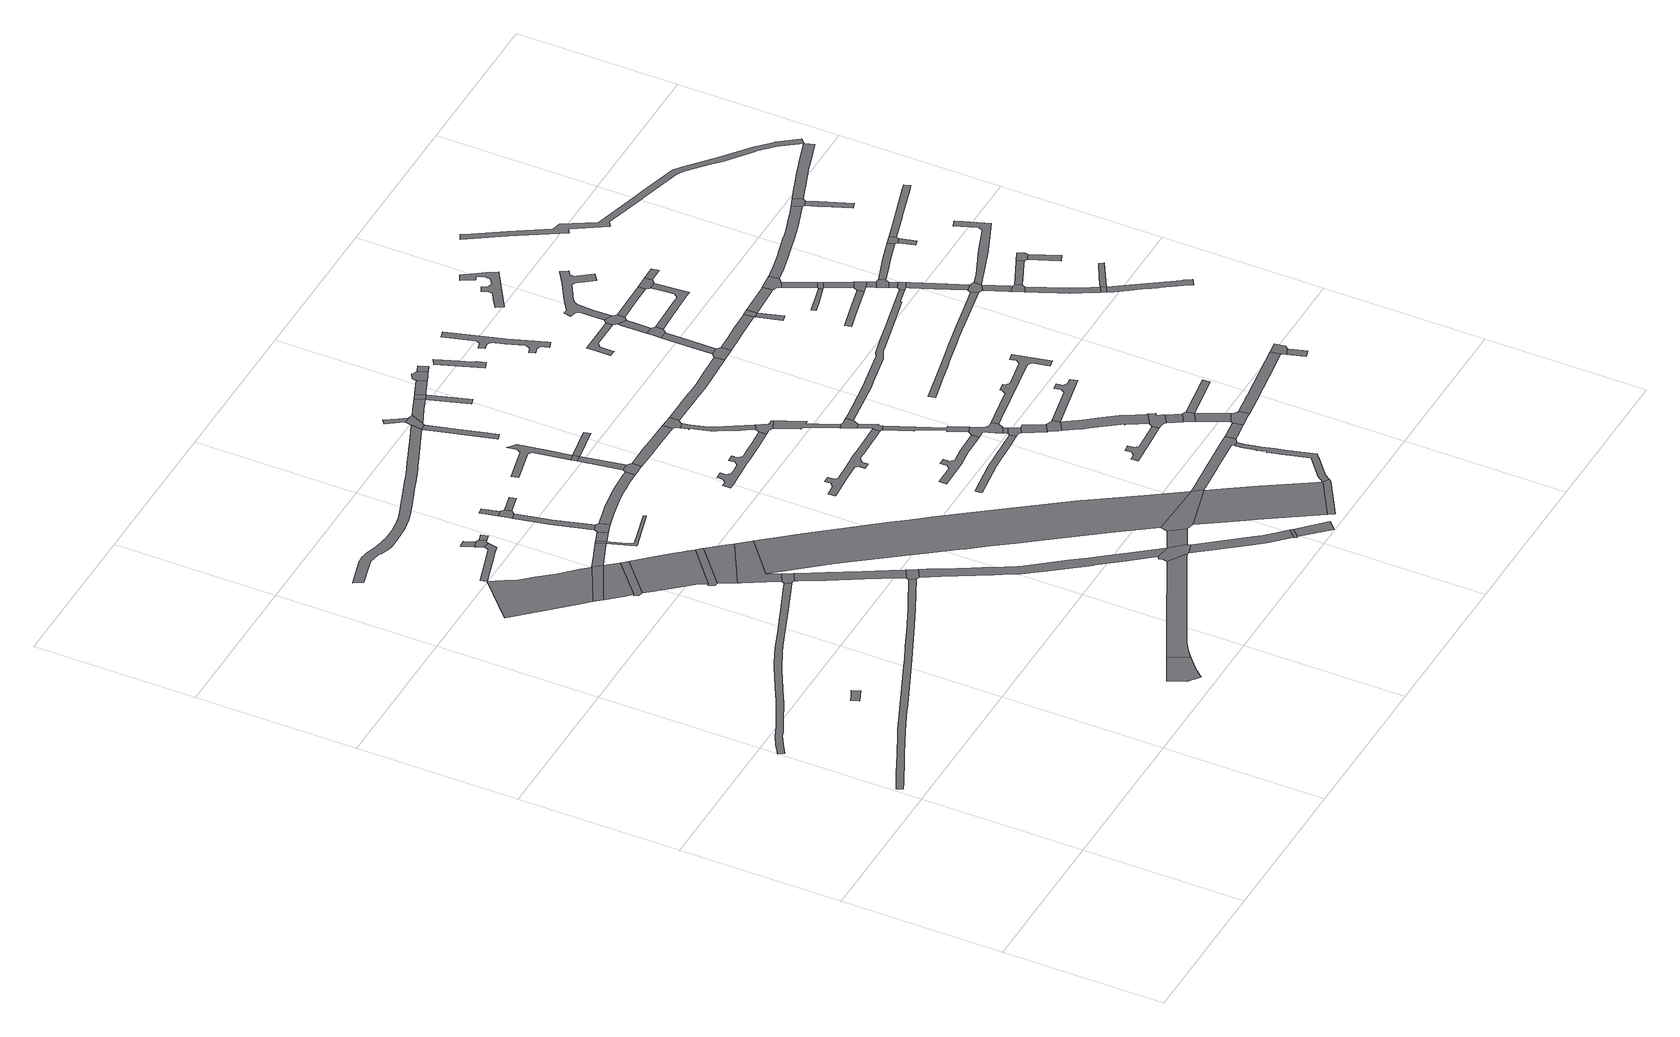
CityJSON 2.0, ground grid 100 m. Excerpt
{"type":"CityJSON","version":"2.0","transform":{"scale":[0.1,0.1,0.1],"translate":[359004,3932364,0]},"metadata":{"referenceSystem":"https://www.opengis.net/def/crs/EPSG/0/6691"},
"CityObjects":{
"road1":{"type":"Road","attributes":{"RoadStructureAttribute.sectionType":"1"},"geometry":[{"type":"MultiSurface","lod":"1","boundaries":[[[0,1,2,3,4,5]]]}]},
"road2":{"type":"Road","attributes":{"RoadStructureAttribute.sectionType":"1"},"geometry":[{"type":"MultiSurface","lod":"1","boundaries":[[[6,7,8,9,10,11,12,13,14,15,16,17,18,19,20,21,22,23,24,25,26,27,28,29,30,31,32,33,34,35,36,37,38,39,40,41]]]}]},
"road3":{"type":"Road","attributes":{"RoadStructureAttribute.sectionType":"1"},"geometry":[{"type":"MultiSurface","lod":"1","boundaries":[[[42,43,44,45,46,47,48,49,50,51,52,53,54,55,56,57,58,59,60,61,62,63,64,65,66,67,68,69,70,71,72,73,74,75,76,77,78,79,80,81,82]]]}]},
"road4":{"type":"Road","geometry":[{"type":"MultiSurface","lod":"1","boundaries":[[[83,84,85,86,87,88,89,90,91,92]]]}]},
"road5":{"type":"Road","attributes":{"function":"2","RoadStructureAttribute.sectionType":"1"},"geometry":[{"type":"MultiSurface","lod":"1","boundaries":[[[93,94,95,96,97,98,99,100,101,102,103,104]]]}]},
"road6":{"type":"Road","geometry":[{"type":"MultiSurface","lod":"1","boundaries":[[[103,105,106,104]]]}]},
"road7":{"type":"Road","attributes":{"function":"2","RoadStructureAttribute.sectionType":"1"},"geometry":[{"type":"MultiSurface","lod":"1","boundaries":[[[105,107,108,109,110,106]]]}]},
"road8":{"type":"Road","attributes":{"RoadStructureAttribute.sectionType":"1"},"geometry":[{"type":"MultiSurface","lod":"1","boundaries":[[[111,112,113,114,99,115,116,117,118,119,120]]]}]},
"road9":{"type":"Road","geometry":[{"type":"MultiSurface","lod":"1","boundaries":[[[108,121,122,123,124,109]]]}]},
"road10":{"type":"Road","attributes":{"function":"2","RoadStructureAttribute.sectionType":"1"},"geometry":[{"type":"MultiSurface","lod":"1","boundaries":[[[125,126,127,128,129,124,123,130,131,132,133,134,135,136]]]}]},
"road11":{"type":"Road","attributes":{"RoadStructureAttribute.sectionType":"1"},"geometry":[{"type":"MultiSurface","lod":"1","boundaries":[[[137,138,139,140,141]]]}]},
"road12":{"type":"Road","geometry":[{"type":"MultiSurface","lod":"1","boundaries":[[[142,143,144,145,146,60,59]]]}]},
"road13":{"type":"Road","geometry":[{"type":"MultiSurface","lod":"1","boundaries":[[[147,148,149,141,140,111,120]]]}]},
"road14":{"type":"Road","attributes":{"RoadStructureAttribute.sectionType":"1"},"geometry":[{"type":"MultiSurface","lod":"1","boundaries":[[[150,151,152,153,154,104,106,155,156]]]}]},
"road15":{"type":"Road","geometry":[{"type":"MultiSurface","lod":"1","boundaries":[[[157,158,136,135,159,160,161]]]}]},
"road16":{"type":"Road","attributes":{"RoadStructureAttribute.sectionType":"1"},"geometry":[{"type":"MultiSurface","lod":"1","boundaries":[[[162,163,149,148]]]}]},
"road17":{"type":"Road","attributes":{"RoadStructureAttribute.sectionType":"1"},"geometry":[{"type":"MultiSurface","lod":"1","boundaries":[[[164,165,166,167,157,161]]]}]},
"road18":{"type":"Road","attributes":{"RoadStructureAttribute.sectionType":"1"},"geometry":[{"type":"MultiSurface","lod":"1","boundaries":[[[145,168,169,170,171,165,164,172,173,174,175,176,146]]]}]},
"road19":{"type":"Road","attributes":{"RoadStructureAttribute.sectionType":"1"},"geometry":[{"type":"MultiSurface","lod":"1","boundaries":[[[177,178,179,180,181,182,183,184,185,186,144,143]]]}]},
"road20":{"type":"Road","attributes":{"RoadStructureAttribute.sectionType":"1"},"geometry":[{"type":"MultiSurface","lod":"1","boundaries":[[[187,188,189,190,191,192,193,194,195,196,197,198,199,200,201,202,83,92]]]}]},
"road21":{"type":"Road","geometry":[{"type":"MultiSurface","lod":"1","boundaries":[[[203,150,156,204]]]}]},
"road22":{"type":"Road","geometry":[{"type":"MultiSurface","lod":"1","boundaries":[[[182,181,20,19,205,206]]]}]},
"road23":{"type":"Road","attributes":{"RoadStructureAttribute.sectionType":"1"},"geometry":[{"type":"MultiSurface","lod":"1","boundaries":[[[207,208,203,204,209,210]]]}]},
"road24":{"type":"Road","attributes":{"RoadStructureAttribute.sectionType":"1"},"geometry":[{"type":"MultiSurface","lod":"1","boundaries":[[[211,212,213,214,215,216,217,218,219,220,221,222,223,224,225,226,227,228,229,230,231,232,233,234,235,236,237,238,239,240,241,242,243,244,245,246,247,248,249,250,251,252,253,254,255,256,257,258,259,260,261,262,263,264,265,266,267,268,269,270,271,272,273,274,275,276,277,278,279,280,281,282]]]}]},
"road25":{"type":"Road","attributes":{"RoadStructureAttribute.sectionType":"1"},"geometry":[{"type":"MultiSurface","lod":"1","boundaries":[[[156,283,284,285,286,287,288,289,290,291,292,293,294,295,204]]]}]},
"road26":{"type":"Road","geometry":[{"type":"MultiSurface","lod":"1","boundaries":[[[296,297,298,299,300,207,210]]]}]},
"road27":{"type":"Road","attributes":{"RoadStructureAttribute.sectionType":"1"},"geometry":[{"type":"MultiSurface","lod":"1","boundaries":[[[299,301,302,303,304,305,300]]]}]},
"road28":{"type":"Road","attributes":{"RoadStructureAttribute.sectionType":"1"},"geometry":[{"type":"MultiSurface","lod":"1","boundaries":[[[306,307,308,309,310]]]}]},
"road29":{"type":"Road","geometry":[{"type":"MultiSurface","lod":"1","boundaries":[[[311,304,303,312,313,306,310]]]}]},
"road30":{"type":"Road","attributes":{"RoadStructureAttribute.sectionType":"1"},"geometry":[{"type":"MultiSurface","lod":"1","boundaries":[[[312,314,315,313]]]}]},
"road31":{"type":"Road","attributes":{"RoadStructureAttribute.sectionType":"1"},"geometry":[{"type":"MultiSurface","lod":"1","boundaries":[[[205,316,317,318,319,320,321,322,323,324,325,326,327,328,329,330,331,332,333,334,335,336,337,338,339,340,341,342,343,344,206]]]}]},
"road32":{"type":"Road","attributes":{"RoadStructureAttribute.sectionType":"1"},"geometry":[{"type":"MultiSurface","lod":"1","boundaries":[[[345,346,347,348,349,350,351,352,353,298,297,354,355,356,357,358,359,360,361,362,363,364,365]]]}]},
"road33":{"type":"Road","geometry":[{"type":"MultiSurface","lod":"1","boundaries":[[[328,366,367,195,194,368,369,370,329]]]}]},
"road34":{"type":"Road","attributes":{"function":"2","RoadStructureAttribute.sectionType":"1"},"geometry":[{"type":"MultiSurface","lod":"1","boundaries":[[[371,372,373,374,375,376,377,378,379,380,381,382,383,384,385,386,387,388,389,390,391,392,393,394,395,396,397,398,171,170]]]}]},
"road35":{"type":"Road","attributes":{"RoadStructureAttribute.sectionType":"1"},"geometry":[{"type":"MultiSurface","lod":"1","boundaries":[[[399,400,329,370,401,402,403]]]}]},
"road36":{"type":"Road","attributes":{"RoadStructureAttribute.sectionType":"1"},"geometry":[{"type":"MultiSurface","lod":"1","boundaries":[[[404,405,406,369,368,407,408,409,410,411,412,413]]]}]},
"road37":{"type":"Road","geometry":[{"type":"MultiSurface","lod":"1","boundaries":[[[414,415,416,417,418,419,420,421,422,423,424,425,426]]]}]},
"road38":{"type":"Road","geometry":[{"type":"MultiSurface","lod":"1","boundaries":[[[427,365,364,428,429,430,431,432]]]}]},
"road39":{"type":"Road","attributes":{"RoadStructureAttribute.sectionType":"1"},"geometry":[{"type":"MultiSurface","lod":"1","boundaries":[[[433,434,435,427,432]]]}]},
"road40":{"type":"Road","geometry":[{"type":"MultiSurface","lod":"1","boundaries":[[[425,435,434,426]]]}]},
"road41":{"type":"Road","geometry":[{"type":"MultiSurface","lod":"1","boundaries":[[[436,437,438,413,412,439]]]}]},
"road42":{"type":"Road","attributes":{"RoadStructureAttribute.sectionType":"1"},"geometry":[{"type":"MultiSurface","lod":"1","boundaries":[[[440,441,437,436]]]}]},
"road43":{"type":"Road","attributes":{"RoadStructureAttribute.sectionType":"1"},"geometry":[{"type":"MultiSurface","lod":"1","boundaries":[[[248,442,443,444,445,446,447]]]}]},
"road44":{"type":"Road","geometry":[{"type":"MultiSurface","lod":"1","boundaries":[[[448,449,450,383,382,403,402,451]]]}]},
"road45":{"type":"Road","attributes":{"RoadStructureAttribute.sectionType":"1"},"geometry":[{"type":"MultiSurface","lod":"1","boundaries":[[[452,453,426,434]]]}]},
"road46":{"type":"Road","geometry":[{"type":"MultiSurface","lod":"1","boundaries":[[[454,455,456,457,458,459,460,461,462,463,464,465,466,467,468,469,470,471,472,473,474,475,476,477,478,479,480,481,482,483,484,485,486,487]]]}]},
"road47":{"type":"Road","attributes":{"RoadStructureAttribute.sectionType":"1"},"geometry":[{"type":"MultiSurface","lod":"1","boundaries":[[[488,489,490,491,492,493]]]}]},
"road48":{"type":"Road","geometry":[{"type":"MultiSurface","lod":"1","boundaries":[[[248,447,494,495,496,497,498,491,490,249]]]}]},
"road49":{"type":"Road","attributes":{"RoadStructureAttribute.sectionType":"1"},"geometry":[{"type":"MultiSurface","lod":"1","boundaries":[[[499,500,501,502,503,504,505,506,431,430]]]}]},
"road50":{"type":"Road","geometry":[{"type":"MultiSurface","lod":"1","boundaries":[[[507,508,509,510,511,512,513,514,515,516,517,518,519,520,521,522,523,524,525,526,527,528,529,530,531]]]}]},
"road51":{"type":"Road","attributes":{"function":"2","RoadStructureAttribute.sectionType":"1"},"geometry":[{"type":"MultiSurface","lod":"1","boundaries":[[[532,533,534,535,536,537,538,539,540,541,542,448,451]]]}]},
"road52":{"type":"Road","attributes":{"RoadStructureAttribute.sectionType":"1"},"geometry":[{"type":"MultiSurface","lod":"1","boundaries":[[[543,544,498,497,545,546,547]]]}]},
"road53":{"type":"Road","attributes":{"RoadStructureAttribute.sectionType":"1"},"geometry":[{"type":"MultiSurface","lod":"1","boundaries":[[[548,549,550,551,552,553,554,555,556,557,558,559]]]}]},
"road54":{"type":"Road","geometry":[{"type":"MultiSurface","lod":"1","boundaries":[[[560,561,562,563,564,565,566,567,568,569,570,571,572]]]}]},
"road55":{"type":"Road","geometry":[{"type":"MultiSurface","lod":"1","boundaries":[[[573,574,575,576,577,536,535]]]}]},
"road56":{"type":"Road","geometry":[{"type":"MultiSurface","lod":"1","boundaries":[[[578,579,543,547,580]]]}]},
"road57":{"type":"Road","attributes":{"RoadStructureAttribute.sectionType":"1"},"geometry":[{"type":"MultiSurface","lod":"1","boundaries":[[[581,582,583,580,547]]]}]},
"road58":{"type":"Road","geometry":[{"type":"MultiSurface","lod":"1","boundaries":[[[584,585,586,587,503,502,588,589,590]]]}]},
"road59":{"type":"Road","attributes":{"RoadStructureAttribute.sectionType":"1"},"geometry":[{"type":"MultiSurface","lod":"1","boundaries":[[[591,592,593,594,595,596,590,589,597,598,599,600,601,602,603,604,605,606,607,608]]]}]},
"road60":{"type":"Road","geometry":[{"type":"MultiSurface","lod":"1","boundaries":[[[609,610,611,612,613,614,591,608,487,486,615,616,617]]]}]},
"road61":{"type":"Road","attributes":{"RoadStructureAttribute.sectionType":"1"},"geometry":[{"type":"MultiSurface","lod":"1","boundaries":[[[578,618,619,620,621,622,579]]]}]},
"road62":{"type":"Road","attributes":{"RoadStructureAttribute.sectionType":"1"},"geometry":[{"type":"MultiSurface","lod":"1","boundaries":[[[616,623,624,625,626,627,628,629,630,631,632,633,634,617]]]}]},
"road63":{"type":"Road","attributes":{"RoadStructureAttribute.sectionType":"1"},"geometry":[{"type":"MultiSurface","lod":"1","boundaries":[[[635,636,637,638,639,640,641,383,450,642,643,644,645,646,647,648]]]}]},
"road64":{"type":"Road","geometry":[{"type":"MultiSurface","lod":"1","boundaries":[[[627,649,650,651,652,653,654,655,628]]]}]},
"road65":{"type":"Road","geometry":[{"type":"MultiSurface","lod":"1","boundaries":[[[530,656,657,658,659,660,661,651,650,662,531]]]}]},
"road66":{"type":"Road","geometry":[{"type":"MultiSurface","lod":"1","boundaries":[[[621,620,663,664,665,666,667,668,669]]]}]},
"road67":{"type":"Road","attributes":{"RoadStructureAttribute.sectionType":"1"},"geometry":[{"type":"MultiSurface","lod":"1","boundaries":[[[656,670,671,672,673,674,675,676,677,678,679,680,681,682,657]]]}]},
"road68":{"type":"Road","attributes":{"RoadStructureAttribute.sectionType":"1"},"geometry":[{"type":"MultiSurface","lod":"1","boundaries":[[[683,666,665,684,685]]]}]},
"road69":{"type":"Road","geometry":[{"type":"MultiSurface","lod":"1","boundaries":[[[686,687,688,689,690,691,692,693,694,677,676,572,571]]]}]},
"road70":{"type":"Road","attributes":{"RoadStructureAttribute.sectionType":"1"},"geometry":[{"type":"MultiSurface","lod":"1","boundaries":[[[695,689,688,696]]]}]},
"road71":{"type":"Road","geometry":[{"type":"MultiSurface","lod":"1","boundaries":[[[695,696,548,559,697,698,699]]]}]},
"road72":{"type":"Road","geometry":[{"type":"MultiSurface","lod":"1","boundaries":[[[700,701,702,703,704,705,706,707,708,709,710,711,712,713]]]}]},
"road73":{"type":"Road","attributes":{"RoadStructureAttribute.sectionType":"1"},"geometry":[{"type":"MultiSurface","lod":"1","boundaries":[[[646,714,715,716,717,718,719,720,721,722,536,577,723,724,725,726,727,728,729,730,731,732,733,734,647]]]}]},
"road74":{"type":"Road","attributes":{"RoadStructureAttribute.sectionType":"1"},"geometry":[{"type":"MultiSurface","lod":"1","boundaries":[[[698,735,736,737,738,739,740,699]]]}]},
"road75":{"type":"Road","attributes":{"RoadStructureAttribute.sectionType":"1"},"geometry":[{"type":"MultiSurface","lod":"1","boundaries":[[[741,742,743,744,745,746,747]]]}]},
"road76":{"type":"Road","attributes":{"RoadStructureAttribute.sectionType":"1"},"geometry":[{"type":"MultiSurface","lod":"1","boundaries":[[[748,749,750,751,752,753,586,585,754,755,756,757]]]}]},
"road77":{"type":"Road","geometry":[{"type":"MultiSurface","lod":"1","boundaries":[[[758,759,737,736,760,761,762,763,764,765]]]}]},
"road78":{"type":"Road","attributes":{"RoadStructureAttribute.sectionType":"1"},"geometry":[{"type":"MultiSurface","lod":"1","boundaries":[[[764,766,767,768,769,770,771,772,773,774,775,776,777,778,779,780,765]]]}]},
"road79":{"type":"Road","geometry":[{"type":"MultiSurface","lod":"1","boundaries":[[[781,635,648,782,783,784]]]}]},
"road80":{"type":"Road","geometry":[{"type":"MultiSurface","lod":"1","boundaries":[[[785,786,787,788,789,774,773,713,712,790,791,792,793]]]}]},
"road81":{"type":"Road","attributes":{"RoadStructureAttribute.sectionType":"1"},"geometry":[{"type":"MultiSurface","lod":"1","boundaries":[[[792,794,795,796,793]]]}]},
"road82":{"type":"Road","geometry":[{"type":"MultiSurface","lod":"1","boundaries":[[[797,798,799,800,795,794]]]}]},
"road83":{"type":"Road","geometry":[{"type":"MultiSurface","lod":"1","boundaries":[[[801,802,803,804,805,806,807,808,809,810,811,812,813,814,815,816,817,818,819,820]]]}]},
"road84":{"type":"Road","attributes":{"RoadStructureAttribute.sectionType":"1"},"geometry":[{"type":"MultiSurface","lod":"1","boundaries":[[[798,821,822,823,824,825,799]]]}]},
"road85":{"type":"Road","attributes":{"RoadStructureAttribute.sectionType":"1"},"geometry":[{"type":"MultiSurface","lod":"1","boundaries":[[[826,827,828,829,830,831,832,833,834,758,765]]]}]},
"road86":{"type":"Road","geometry":[{"type":"MultiSurface","lod":"1","boundaries":[[[783,835,836,837,838,822,821,784]]]}]},
"road87":{"type":"Road","attributes":{"RoadStructureAttribute.sectionType":"1"},"geometry":[{"type":"MultiSurface","lod":"1","boundaries":[[[690,839,840,841,842,843,844,845,846,847,848,849,850,851,852,853,854,855,691]]]}]},
"road88":{"type":"Road","geometry":[{"type":"MultiSurface","lod":"1","boundaries":[[[748,757,856,857,858,859]]]}]},
"road89":{"type":"Road","attributes":{"RoadStructureAttribute.sectionType":"1"},"geometry":[{"type":"MultiSurface","lod":"1","boundaries":[[[860,861,862,863,864,865,866,867,868,869,870]]]}]},
"road90":{"type":"Road","attributes":{"RoadStructureAttribute.sectionType":"1"},"geometry":[{"type":"MultiSurface","lod":"1","boundaries":[[[858,871,872,873,874,859]]]}]},
"road91":{"type":"Road","attributes":{"RoadStructureAttribute.sectionType":"1"},"geometry":[{"type":"MultiSurface","lod":"1","boundaries":[[[875,876,800,799]]]}]},
"road92":{"type":"Road","geometry":[{"type":"MultiSurface","lod":"1","boundaries":[[[877,878,879,880,873,872,881]]]}]},
"road93":{"type":"Road","attributes":{"RoadStructureAttribute.sectionType":"1"},"geometry":[{"type":"MultiSurface","lod":"1","boundaries":[[[882,883,884,885,886,887,888,889,890,891,892,653,652,893,894,895,896,897,898,899,900,901,902]]]}]},
"road94":{"type":"Road","attributes":{"RoadStructureAttribute.sectionType":"1"},"geometry":[{"type":"MultiSurface","lod":"1","boundaries":[[[903,904,905,879,878,906,907,908]]]}]},
"road95":{"type":"Road","geometry":[{"type":"MultiSurface","lod":"1","boundaries":[[[909,870,869,903,908,910,911,912]]]}]},
"road96":{"type":"Road","attributes":{"RoadStructureAttribute.sectionType":"1"},"geometry":[{"type":"MultiSurface","lod":"1","boundaries":[[[856,913,914,915,916,917,918,919,920,921,857]]]}]},
"road97":{"type":"Road","attributes":{"RoadStructureAttribute.sectionType":"1"},"geometry":[{"type":"MultiSurface","lod":"1","boundaries":[[[922,923,924,925,926,927,928,929,837,836,930,931,932,933]]]}]},
"road98":{"type":"Road","attributes":{"RoadStructureAttribute.sectionType":"1"},"geometry":[{"type":"MultiSurface","lod":"1","boundaries":[[[934,935,936,937,938,939,940,941,942,943,944,945,946,947,948,949,950]]]}]},
"road99":{"type":"Road","attributes":{"RoadStructureAttribute.sectionType":"1"},"geometry":[{"type":"MultiSurface","lod":"1","boundaries":[[[951,952,953,954,955,956,957,958,959,960,877,881]]]}]},
"road100":{"type":"Road","attributes":{"RoadStructureAttribute.sectionType":"1"},"geometry":[{"type":"MultiSurface","lod":"1","boundaries":[[[961,962,963,964,911,910]]]}]},
"road101":{"type":"Road","attributes":{"RoadStructureAttribute.sectionType":"1"},"geometry":[{"type":"MultiSurface","lod":"1","boundaries":[[[965,966,967,968,969,970,971,972,973,974,975,976,977,978,979,980,981,982,983,984,985,986,987,988,989]]]}]},
"road102":{"type":"Road","attributes":{"RoadStructureAttribute.sectionType":"1"},"geometry":[{"type":"MultiSurface","lod":"1","boundaries":[[[990,991,992,993]]]}]},
"road103":{"type":"Road","attributes":{"RoadStructureAttribute.sectionType":"1"},"geometry":[{"type":"MultiSurface","lod":"1","boundaries":[[[994,995,996,997,998,999,1000,1001,1002,1003,1004,1005,1006,1007,1008,1009,1010,1011,1012,1013,1014,1015,1016,1017,1018,1019,1020,1021,909,912]]]}]},
"road104":{"type":"Road","geometry":[{"type":"MultiSurface","lod":"1","boundaries":[[[917,916,990,993,1022]]]}]},
"road105":{"type":"Road","attributes":{"RoadStructureAttribute.sectionType":"1"},"geometry":[{"type":"MultiSurface","lod":"1","boundaries":[[[993,1023,1024,1025,1022]]]}]},
"road106":{"type":"Road","attributes":{"RoadStructureAttribute.sectionType":"1"},"geometry":[{"type":"MultiSurface","lod":"1","boundaries":[[[1026,1027,1028,1029,1030,1031,1032]]]}]},
"road107":{"type":"Road","geometry":[{"type":"MultiSurface","lod":"1","boundaries":[[[1033,963,962,1034,955,954,1035]]]}]},
"road108":{"type":"Road","geometry":[{"type":"MultiSurface","lod":"1","boundaries":[[[1036,1037,1038,1039]]]}]},
"road109":{"type":"Road","attributes":{"RoadStructureAttribute.sectionType":"1"},"geometry":[{"type":"MultiSurface","lod":"1","boundaries":[[[1040,1041,1042,1043,1044,1045,1046,1047,1048,1049]]]}]},
"road110":{"type":"Road","geometry":[{"type":"MultiSurface","lod":"1","boundaries":[[[1050,1051,1052,922,933,1036,1039]]]}]},
"road111":{"type":"Road","attributes":{"RoadStructureAttribute.sectionType":"1"},"geometry":[{"type":"MultiSurface","lod":"1","boundaries":[[[1053,1054,1055,1033,1035]]]}]},
"road112":{"type":"Road","geometry":[{"type":"MultiSurface","lod":"1","boundaries":[[[1056,1057,1058,1059,1060,1024,1023,1061,1062]]]}]},
"road113":{"type":"Road","attributes":{"RoadStructureAttribute.sectionType":"1"},"geometry":[{"type":"MultiSurface","lod":"1","boundaries":[[[1063,1064,1056,1062]]]}]},
"road114":{"type":"Road","geometry":[{"type":"MultiSurface","lod":"1","boundaries":[[[1065,1064,1063,1040,1049,1066]]]}]},
"road115":{"type":"Road","attributes":{"RoadStructureAttribute.sectionType":"1"},"geometry":[{"type":"MultiSurface","lod":"1","boundaries":[[[1067,1068,1069,1070,1071,1072,1073,1065,1066]]]}]},
"road116":{"type":"Road","geometry":[{"type":"MultiSurface","lod":"1","boundaries":[[[1074,1070,1069,1026,1032,1075]]]}]},
"road117":{"type":"Road","attributes":{"RoadStructureAttribute.sectionType":"1"},"geometry":[{"type":"MultiSurface","lod":"1","boundaries":[[[1076,1077,1074,1075]]]}]},
"road118":{"type":"Road","geometry":[{"type":"MultiSurface","lod":"1","boundaries":[[[1078,1079,1080,1077,1076,1081]]]}]},
"road119":{"type":"Road","attributes":{"RoadStructureAttribute.sectionType":"1"},"geometry":[{"type":"MultiSurface","lod":"1","boundaries":[[[1082,1078,1081,1083,1084]]]}]},
"road120":{"type":"Road","geometry":[{"type":"MultiSurface","lod":"1","boundaries":[[[901,1085,1086,1087,1082,1084,902]]]}]},
"road121":{"type":"Road","attributes":{"RoadStructureAttribute.sectionType":"1"},"geometry":[{"type":"MultiSurface","lod":"1","boundaries":[[[1085,1088,1089,1090,1091,1092,1093,1086]]]}]},
"road122":{"type":"Road","geometry":[{"type":"MultiSurface","lod":"1","boundaries":[[[1094,1095,1096,1091,1090,934,950]]]}]},
"road123":{"type":"Road","geometry":[{"type":"MultiSurface","lod":"1","boundaries":[[[1097,1098,1099,1100,1101,1102]]]}]},
"road124":{"type":"Road","attributes":{"RoadStructureAttribute.sectionType":"1"},"geometry":[{"type":"MultiSurface","lod":"1","boundaries":[[[1101,1103,1104,1105,1106,1107,1108,1109,1110,1111,1112,1102]]]}]},
"road125":{"type":"Road","geometry":[{"type":"MultiSurface","lod":"1","boundaries":[[[1107,1113,1114,1108]]]}]},
"road126":{"type":"Road","attributes":{"RoadStructureAttribute.sectionType":"1"},"geometry":[{"type":"MultiSurface","lod":"1","boundaries":[[[1115,1116,1117,1118,1080,1079,1119,1120,1121,1122]]]}]},
"road127":{"type":"Road","attributes":{"RoadStructureAttribute.sectionType":"1"},"geometry":[{"type":"MultiSurface","lod":"1","boundaries":[[[1123,1124,1125,1126,1127,1098,1097]]]}]},
"road128":{"type":"Road","attributes":{"RoadStructureAttribute.sectionType":"1"},"geometry":[{"type":"MultiSurface","lod":"1","boundaries":[[[1128,1129,1130,1131,1132,1133,1114,1113,1134,1135,1136,1137,1138,1139,1140,1141,1142,1143,1144]]]}]},
"road129":{"type":"Road","attributes":{"RoadStructureAttribute.sectionType":"1"},"geometry":[{"type":"MultiSurface","lod":"1","boundaries":[[[1145,1146,1147,1148,1149,1150,1151,1152,1153,1154,1155,1156,1157,1158,1159,1160,1058,1057,1161,1162,1163,1164,1165,1166,1167,1168,1169,1170,1171,1172,1173,1174]]]}]},
"road130":{"type":"Road","attributes":{"RoadStructureAttribute.sectionType":"1"},"geometry":[{"type":"MultiSurface","lod":"1","boundaries":[[[1114,1175,1176,1177,1108]]]}]},
"road131":{"type":"Road","attributes":{"RoadStructureAttribute.sectionType":"1"},"geometry":[{"type":"MultiSurface","lod":"1","boundaries":[[[1178,1179,1100,1099,1180,1095,1181,1182,1183,1184,1185,1186,1187,1188,1189,1190,1191,1192,1193,1194,1195,1096,1095,1094]]]}]},
"road132":{"type":"Road","geometry":[{"type":"MultiSurface","lod":"1","boundaries":[[[1196,1197,1198,1126,1125,1199,1200]]]}]},
"road133":{"type":"Road","attributes":{"RoadStructureAttribute.sectionType":"1"},"geometry":[{"type":"MultiSurface","lod":"1","boundaries":[[[1199,1201,1202,1200]]]}]},
"road134":{"type":"Road","geometry":[{"type":"MultiSurface","lod":"1","boundaries":[[[1203,1204,1205,1206,1115,1122]]]}]},
"road135":{"type":"Road","attributes":{"RoadStructureAttribute.sectionType":"1"},"geometry":[{"type":"MultiSurface","lod":"1","boundaries":[[[1203,1207,1208,1209,1210,1204]]]}]},
"road136":{"type":"Road","attributes":{"RoadStructureAttribute.sectionType":"1"},"geometry":[{"type":"MultiSurface","lod":"1","boundaries":[[[1211,1212,1213,1214,1215,1216,1217,1218,1219,1220,1221,1222,1223,1224,1225,1226,1227,1228,1229,1230,1231,1232,1233,1234,1235,1236,1237,1238,1239,1240,1241,1242,1243,1244,1245]]]}]},
"road137":{"type":"Road","geometry":[{"type":"MultiSurface","lod":"1","boundaries":[[[1246,1247,1174,1173,1248,1249,1250]]]}]},
"road138":{"type":"Road","attributes":{"RoadStructureAttribute.sectionType":"1"},"geometry":[{"type":"MultiSurface","lod":"1","boundaries":[[[1251,1252,1253,1254,1255,1249,1248]]]}]},
"road139":{"type":"Road","attributes":{"RoadStructureAttribute.sectionType":"1"},"geometry":[{"type":"MultiSurface","lod":"1","boundaries":[[[1205,1256,1257,1258,1259,1260,1261,1262,1263,1264,1265,1206]]]}]},
"road140":{"type":"Road","attributes":{"RoadStructureAttribute.sectionType":"1"},"geometry":[{"type":"MultiSurface","lod":"1","boundaries":[[[1266,1267,1268,1269,1270,1271,1229,1272,1273,1274,1275,1276,1277,1278,1246,1250]]]}]}
},
"vertices":[
[622,1690,0],[661,1707,0],[702,1726,0],[681,1772,0],[640,1753,0],[601,1735,0],
[88,1153,0],[267,1238,0],[269,1240,0],[316,1262,0],[495,1347,0],[667,1421,0],[673,1423,0],[755,1458,0],[1076,1594,0],[1240,1667,0],[1344,1713,0],[1352,1717,0],[1475,1772,0],[1715,1887,0],[1695,1921,0],[1657,1904,0],[1531,1843,0],[1457,1808,0],[1347,1759,0],[1339,1755,0],[1326,1749,0],[1155,1674,0],[1151,1672,0],[1060,1631,0],[999,1605,0],[739,1495,0],[703,1479,0],[567,1422,0],[490,1389,0],[478,1384,0],[268,1283,0],[267,1283,0],[252,1276,0],[113,1210,0],[22,1167,0],[39,1131,0],
[85,1898,0],[94,1903,0],[151,1935,0],[186,1949,0],[218,1963,0],[275,1991,0],[408,2055,0],[519,2116,0],[527,2120,0],[667,2195,0],[698,2212,0],[793,2257,0],[810,2265,0],[858,2284,0],[1085,2373,0],[1102,2380,0],[1309,2461,0],[1372,2486,0],[1357,2524,0],[1353,2522,0],[1332,2514,0],[1104,2424,0],[1087,2418,0],[978,2374,0],[828,2316,0],[807,2307,0],[794,2302,0],[679,2248,0],[672,2244,0],[455,2127,0],[429,2113,0],[389,2091,0],[331,2062,0],[276,2036,0],[201,1999,0],[187,1993,0],[183,1992,0],[134,1971,0],[73,1937,0],[2,1891,0],[25,1857,0],
[1720,337,0],[1618,286,0],[1535,245,0],[1585,142,0],[1652,90,0],[1659,99,0],[1691,134,0],[1691,135,0],[1732,176,0],[1779,217,0],
[1005,3544,0],[965,3587,0],[870,3687,0],[788,3784,0],[717,3867,0],[684,3925,0],[637,4005,0],[392,3776,0],[681,3468,0],[720,3425,0],[739,3403,0],[1008,3542,0],
[779,3357,0],[1047,3493,0],
[858,3268,0],[896,3226,0],[1111,3418,0],[1072,3462,0],
[898,4154,0],[890,4125,0],[833,4107,0],[625,4044,0],[655,4011,0],[853,4071,0],[853,4070,0],[862,4073,0],[925,4091,0],[938,4145,0],
[888,3222,0],[900,3196,0],[929,3190,0],[1144,3382,0],
[1370,3131,0],[1351,3153,0],[1324,3183,0],[1224,3293,0],[1205,3313,0],[981,3130,0],[990,3119,0],[1027,3076,0],[1127,2958,0],[1161,2902,0],[1163,2899,0],[1398,3098,0],
[889,4281,0],[852,4276,0],[846,4275,0],[877,4203,0],[915,4219,0],
[1380,2489,0],[1398,2482,0],[1458,2515,0],[1424,2575,0],[1365,2542,0],
[942,4163,0],[955,4167,0],[943,4207,0],
[1206,3620,0],[1202,3619,0],[1176,3609,0],[1176,3608,0],[1108,3581,0],[1216,3560,0],[1226,3563,0],
[1429,3061,0],[1424,3068,0],[1152,2894,0],[1168,2857,0],[1188,2855,0],
[995,4179,0],[982,4219,0],
[1243,2759,0],[1542,2928,0],[1527,2946,0],[1499,2979,0],
[1389,2638,0],[1381,2652,0],[1384,2654,0],[1612,2845,0],[1254,2739,0],[1289,2679,0],[1322,2619,0],[1354,2563,0],[1354,2562,0],
[1406,2466,0],[1484,2328,0],[1587,2145,0],[1682,1974,0],[1701,1941,0],[1762,1973,0],[1718,2052,0],[1645,2181,0],[1544,2361,0],[1466,2500,0],
[1830,258,0],[1883,294,0],[1894,300,0],[2174,439,0],[2215,459,0],[2369,535,0],[2552,626,0],[2583,641,0],[2472,709,0],[2456,701,0],[2320,633,0],[2125,537,0],[2076,513,0],[2020,485,0],[1961,456,0],[1846,399,0],
[1223,3626,0],[1243,3569,0],
[1736,1879,0],[1796,1913,0],
[1296,3652,0],[1269,3642,0],[1292,3586,0],[1316,3594,0],
[322,4613,0],[430,4643,0],[466,4652,0],[484,4657,0],[509,4659,0],[527,4658,0],[544,4655,0],[563,4651,0],[580,4645,0],[591,4640,0],[642,4618,0],[654,4615,0],[682,4614,0],[721,4613,0],[740,4615,0],[744,4615,0],[751,4615,0],[771,4615,0],[795,4616,0],[820,4618,0],[844,4620,0],[862,4623,0],[886,4627,0],[922,4635,0],[952,4643,0],[992,4656,0],[1032,4671,0],[1060,4682,0],[1112,4701,0],[1171,4723,0],[1220,4742,0],[1229,4745,0],[1312,4777,0],[1340,4788,0],[1375,4803,0],[1392,4810,0],[1637,4912,0],[1666,4923,0],[1676,4993,0],[1615,4968,0],[1434,4893,0],[1368,4866,0],[1277,4828,0],[1197,4798,0],[1195,4797,0],[1089,4757,0],[1048,4742,0],[1008,4727,0],[968,4712,0],[939,4702,0],[910,4694,0],[880,4687,0],[850,4682,0],[826,4679,0],[801,4677,0],[777,4676,0],[752,4676,0],[727,4677,0],[717,4678,0],[704,4680,0],[680,4683,0],[656,4688,0],[632,4693,0],[608,4700,0],[585,4707,0],[555,4715,0],[537,4718,0],[519,4720,0],[506,4720,0],[497,4719,0],[475,4717,0],[292,4668,0],
[1271,3437,0],[1286,3402,0],[1290,3403,0],[1402,3433,0],[1523,3466,0],[1541,3471,0],[1536,3489,0],[1518,3483,0],[1384,3447,0],[1297,3423,0],[1288,3442,0],[1280,3460,0],[1249,3552,0],
[1356,3608,0],[1385,3617,0],[1367,3675,0],[1345,3687,0],[1307,3674,0],
[1279,3926,0],[1252,4044,0],[1232,4134,0],[1193,4125,0],[1240,3916,0],
[1214,4215,0],[1191,4319,0],[1151,4313,0],[1152,4311,0],[1175,4206,0],
[1191,4137,0],[1248,4160,0],[1240,4199,0],
[1359,4186,0],[1349,4225,0],
[1796,1773,0],[1840,1693,0],[1841,1692,0],[1940,1518,0],[1992,1428,0],[2004,1405,0],[2015,1387,0],[2104,1266,0],[2119,1245,0],[2262,1060,0],[2264,1058,0],[2380,913,0],[2490,772,0],[2581,762,0],[2487,883,0],[2335,1079,0],[2310,1111,0],[2242,1200,0],[2084,1404,0],[2076,1414,0],[2067,1430,0],[1997,1554,0],[1996,1556,0],[1970,1602,0],[1910,1708,0],[1900,1727,0],[1854,1809,0],[1852,1812,0],[1820,1870,0],
[1809,3746,0],[1748,3743,0],[1706,3740,0],[1683,3738,0],[1628,3732,0],[1584,3725,0],[1518,3713,0],[1452,3698,0],[1396,3684,0],[1414,3626,0],[1465,3639,0],[1530,3653,0],[1593,3665,0],[1631,3671,0],[1632,3671,0],[1689,3678,0],[1700,3679,0],[1751,3683,0],[1812,3686,0],[1838,3687,0],[1837,3747,0],
[2473,762,0],[2483,744,0],[2594,635,0],[2663,658,0],[2656,677,0],
[1392,2645,0],[1636,2349,0],[1889,2009,0],[1965,1906,0],[2052,1788,0],[2078,1753,0],[2155,1650,0],[2238,1537,0],[2339,1401,0],[2561,1101,0],[2643,990,0],[2725,875,0],[3082,864,0],[3010,973,0],[2938,1079,0],[2760,1342,0],[2736,1377,0],[2722,1396,0],[2721,1398,0],[2406,1831,0],[2239,2052,0],[2165,2149,0],[2101,2233,0],[2087,2252,0],[1768,2652,0],[1699,2739,0],[1687,2753,0],[1661,2787,0],
[2660,802,0],[2592,768,0],[2727,712,0],[2777,736,0],[2712,827,0],
[2967,283,0],[2917,334,0],[2884,376,0],[2608,618,0],[2815,353,0],[2864,290,0],[2905,250,0],[2973,180,0],[2976,176,0],[3025,224,0],
[1809,4228,0],[1782,4395,0],[1768,4406,0],[1735,4433,0],[1745,4371,0],[1728,4346,0],[1519,4298,0],[1529,4254,0],[1734,4301,0],[1757,4286,0],[1759,4285,0],[1795,4065,0],[1835,4074,0],
[1845,3764,0],[1866,3687,0],[1904,3688,0],[1919,3688,0],[1920,3748,0],[1894,3769,0],
[1874,3880,0],[1845,4035,0],[1802,4028,0],
[2990,162,0],[3038,210,0],[3035,214,0],[2985,160,0],
[3137,5,0],[3190,57,0],
[1778,4511,0],[1779,4508,0],[1817,4520,0],[1789,4625,0],[1756,4744,0],[1707,4925,0],
[3120,806,0],[3119,807,0],[3123,807,0],[2826,726,0],
[2050,4070,0],[2044,4109,0],
[2378,3232,0],[2314,3228,0],[2249,3224,0],[2226,3244,0],[2224,3266,0],[2224,3271,0],[2223,3283,0],[2183,3281,0],[2184,3269,0],[2184,3264,0],[2185,3242,0],[2166,3219,0],[2120,3216,0],[2087,3214,0],[2065,3234,0],[2064,3254,0],[2064,3261,0],[2063,3272,0],[2018,3270,0],[2019,3258,0],[2020,3234,0],[2001,3211,0],[1970,3210,0],[1973,3162,0],[2002,3163,0],[2090,3169,0],[2169,3174,0],[2194,3176,0],[2252,3179,0],[2323,3184,0],[2381,3188,0],[2482,3194,0],[2484,3195,0],[2479,3239,0],
[1616,5131,0],[1665,5059,0],[1681,5035,0],[1723,5033,0],[1692,5079,0],[1642,5153,0],
[1707,4928,0],[1708,4935,0],[1711,4940,0],[1716,4944,0],[1752,5025,0],
[2003,3687,0],[2039,3687,0],[2127,3685,0],[2293,3683,0],[2294,3743,0],[2128,3746,0],[2049,3748,0],[2039,3748,0],
[2603,2681,0],[2532,2679,0],[2454,2675,0],[2430,2674,0],[2310,2666,0],[2296,2685,0],[2294,2723,0],[2254,2721,0],[2256,2684,0],[2235,2661,0],[2164,2656,0],[2167,2611,0],[2270,2618,0],[2335,2623,0],[2433,2629,0],[2436,2630,0],[2454,2612,0],[2457,2570,0],[2497,2573,0],[2495,2610,0],[2516,2633,0],[2535,2634,0],[2564,2635,0],[2787,2644,0],[2786,2689,0],
[2913,597,0],[2991,477,0],[3023,428,0],[3239,98,0],[3483,248,0],[3446,305,0],[3441,313,0],[3369,425,0],[3293,544,0],[3196,695,0],[3121,803,0],
[1885,5080,0],[1829,5057,0],[1823,4989,0],[1856,5003,0],[1909,5025,0],
[3077,1986,0],[2972,1980,0],[2778,1968,0],[2551,1936,0],[2553,1907,0],[2558,1897,0],[2796,1930,0],[2895,1935,0],[2901,1935,0],[3004,1941,0],[3005,1941,0],[3079,1945,0],
[2829,2168,0],[2745,2158,0],[2722,2177,0],[2720,2219,0],[2680,2218,0],[2682,2176,0],[2662,2154,0],[2536,2152,0],[2536,2107,0],[2725,2110,0],[2833,2123,0],[2982,2128,0],[2981,2173,0],
[3240,96,0],[3257,68,0],[3262,61,0],[3506,212,0],[3516,226,0],
[1944,5039,0],[1921,5095,0],[1945,5037,0],
[1926,4971,0],[1989,4776,0],[2027,4788,0],
[2361,3668,0],[2372,3682,0],[2373,3742,0],[2339,3742,0],[2309,3670,0],[2315,3648,0],[2354,3658,0],
[2526,3288,0],[2525,3290,0],[2409,3485,0],[2405,3492,0],[2386,3537,0],[2366,3609,0],[2327,3601,0],[2327,3599,0],[2327,3597,0],[2336,3598,0],[2355,3526,0],[2369,3486,0],[2386,3452,0],[2418,3394,0],[2421,3388,0],[2446,3341,0],[2479,3287,0],[2491,3267,0],
[2597,3223,0],[2582,3222,0],[2577,3221,0],[2566,3219,0],[2565,3222,0],[2565,3223,0],[2516,3198,0],[2543,3186,0],[2602,3214,0],
[1953,5043,0],[1962,5047,0],[2058,5087,0],[2034,5143,0],[1931,5099,0],
[2607,3047,0],[2609,3042,0],[2620,3043,0],[2659,2964,0],[2712,2853,0],[2741,2866,0],[2688,2977,0],[2657,3039,0],[2667,3041,0],[2679,3042,0],[2668,3070,0],[2632,3148,0],
[3598,909,0],[3539,904,0],[3340,886,0],[3334,886,0],[3302,883,0],[3148,869,0],[3140,868,0],[3143,808,0],[3327,825,0],[3344,826,0],[3549,844,0],[3549,828,0],[3579,829,0],[3604,849,0],
[2724,2828,0],[2753,2767,0],[2786,2783,0],[2805,2818,0],[2799,2863,0],[2759,2857,0],[2751,2861,0],
[2801,2636,0],[2832,2649,0],[2822,2673,0],[2836,2676,0],[2834,2681,0],[2822,2705,0],[2790,2689,0],
[2091,5100,0],[2120,5113,0],[2133,5118,0],[2110,5174,0],[2083,5183,0],[2076,5192,0],[2043,5170,0],
[2871,2476,0],[2872,2474,0],[2881,2478,0],[2956,2312,0],[2947,2311,0],[2947,2310,0],[2997,2199,0],[3038,2217,0],[3035,2225,0],[2990,2327,0],[2975,2324,0],[2973,2329,0],[2903,2485,0],
[2152,5192,0],[2172,5134,0],[2176,5136,0],
[3032,2130,0],[3058,2063,0],[3075,2028,0],[3116,2048,0],[3135,2081,0],[3127,2126,0],[3103,2122,0],[3073,2138,0],[3060,2168,0],
[3128,2022,0],[3087,2003,0],
[3114,1947,0],[3120,1936,0],[3159,1958,0],
[3327,1299,0],[3307,1298,0],[3285,1318,0],[3282,1356,0],[3242,1352,0],[3245,1314,0],[3223,1291,0],[3216,1290,0],[3187,1288,0],[3190,1245,0],[3217,1248,0],[3326,1256,0],[3499,1269,0],[3496,1311,0],
[3550,787,0],[3566,703,0],[3566,702,0],[3582,644,0],[3574,642,0],[3589,589,0],[3598,558,0],[3642,398,0],[3512,292,0],[3542,264,0],[3664,363,0],[3669,368,0],[3668,372,0],[3687,386,0],[3637,568,0],[3632,586,0],[3623,618,0],[3602,693,0],[3596,722,0],[3596,723,0],[3581,794,0],
[3155,1871,0],[3190,1811,0],[3250,1846,0],[3215,1905,0],[3189,1953,0],[3184,1962,0],
[2304,4850,0],[2351,4867,0],[2333,4916,0],[2318,4941,0],[2294,5007,0],[2243,5141,0],[2204,5119,0],
[2954,3753,0],[2896,3750,0],[2800,3745,0],[2698,3739,0],[2624,3740,0],[2597,3740,0],[2595,3680,0],[2702,3679,0],[2930,3690,0],[2957,3692,0],
[3294,1831,0],[3287,1830,0],[3192,1807,0],[3195,1808,0],[3201,1808,0],[3229,1760,0],[3240,1744,0],[3303,1786,0],
[3298,1656,0],[3306,1645,0],[3327,1617,0],[3450,1455,0],[3440,1455,0],[3444,1450,0],[3480,1387,0],[3510,1338,0],[3580,1382,0],[3577,1386,0],[3552,1427,0],[3546,1437,0],[3500,1515,0],[3441,1594,0],[3375,1679,0],
[3620,911,0],[3626,851,0],[3732,864,0],[3721,925,0],
[3610,1303,0],[3609,1304,0],[3608,1307,0],[3591,1335,0],[3604,1344,0],[3531,1271,0],[3546,1263,0],[3558,1257,0],[3616,1293,0],
[3608,1175,0],[3666,1210,0],[3624,1281,0],
[3627,1144,0],[3640,1118,0],[3699,1153,0],[3694,1198,0],
[2438,5189,0],[2495,4998,0],[2480,4972,0],[2444,4963,0],[2455,4924,0],[2492,4934,0],[2519,4919,0],[2541,4844,0],[2581,4733,0],[2568,4706,0],[2533,4694,0],[2547,4656,0],[2582,4669,0],[2609,4656,0],[2626,4609,0],[2648,4617,0],[2668,4624,0],[2661,4644,0],[2584,4858,0],[2481,5201,0],
[3730,942,0],[3791,973,0],[3729,1094,0],[3723,1106,0],[3712,1127,0],
[3670,1861,0],[3661,1905,0],[3623,1897,0],[3598,1914,0],[3590,1953,0],[3581,1951,0],[3551,1945,0],[3559,1906,0],[3543,1881,0],
[3809,875,0],[3836,878,0],[3827,940,0],[3801,954,0],
[3184,2090,0],[3669,2171,0],[3695,2154,0],[3718,2054,0],[3762,2064,0],[3711,2289,0],[3687,2283,0],[3667,2279,0],[3676,2239,0],[3660,2216,0],[3482,2185,0],[3456,2204,0],[3454,2215,0],[3405,2207,0],[3407,2195,0],[3389,2170,0],[3182,2135,0],
[3051,3697,0],[3048,3758,0],[3026,3777,0],[2975,3775,0],
[2711,4424,0],[2711,4352,0],[2711,4278,0],[2711,4274,0],[2751,4274,0],[2752,4278,0],[2751,4344,0],[2751,4363,0],[2773,4384,0],[2954,4384,0],[2954,4424,0],
[3026,3943,0],[3026,4092,0],[2975,4092,0],[2975,3943,0],
[3989,1198,0],[3982,1242,0],
[3047,4163,0],[3025,4181,0],[2975,4181,0],[2975,4137,0],[3047,4117,0],
[3669,3037,0],[3598,3020,0],[3513,3002,0],[3413,2978,0],[3390,2972,0],[3360,2954,0],[3310,2945,0],[3151,2914,0],[3098,2904,0],[2906,2877,0],[2838,2868,0],[3106,2859,0],[3153,2868,0],[3358,2908,0],[3420,2940,0],[3440,2944,0],[3660,2995,0],[3853,3040,0],[3851,3048,0],[3951,3071,0],[3944,3100,0],
[2975,4362,0],[2975,4331,0],[2975,4302,0],[3026,4264,0],[3026,4292,0],[3026,4332,0],
[2975,4445,0],[3046,4355,0],[3046,4401,0],[3026,4422,0],
[3155,3703,0],[3191,3705,0],[3358,3714,0],[3368,3714,0],[3365,3775,0],[3357,3774,0],[3232,3768,0],[3168,3764,0],[3158,3764,0],
[4371,1017,0],[4300,1007,0],[4283,1005,0],[3978,961,0],[3949,957,0],[3925,953,0],[3918,952,0],[3863,945,0],[3958,895,0],[4289,942,0],[4307,945,0],[4380,955,0],
[4095,2733,0],[3896,2695,0],[3786,2674,0],[3674,2649,0],[3645,2643,0],[3495,2610,0],[3448,2599,0],[3176,2539,0],[3187,2500,0],[3338,2534,0],[3467,2562,0],[3503,2571,0],[3663,2606,0],[3701,2614,0],[3778,2631,0],[3794,2635,0],[4116,2696,0],
[3178,4122,0],[3360,4129,0],[3403,4130,0],[3386,4341,0],[3340,4341,0],[3346,4265,0],[3352,4197,0],[3332,4173,0],[3303,4172,0],[3180,4168,0],
[3194,4359,0],[3318,4361,0],[3317,4407,0],[3199,4404,0],
[2929,5317,0],[2958,5263,0],[2970,5240,0],[2992,5250,0],[3020,5209,0],[3014,5169,0],[2978,5144,0],[2949,5150,0],[2928,5186,0],[2919,5180,0],[2893,5166,0],[2903,5148,0],[2912,5133,0],[2906,5103,0],[2870,5080,0],[2803,5037,0],[2829,4995,0],[2829,4994,0],[3064,5141,0],[3091,5158,0],[3067,5195,0],[3054,5216,0],[3026,5258,0],[2985,5318,0],[2971,5338,0],
[3371,3705,0],[3414,3555,0],[3453,3567,0],[3409,3716,0],
[3025,4515,0],[3025,4535,0],[3028,4639,0],[3041,4666,0],[3059,4679,0],[3168,4745,0],[3195,4734,0],[3226,4692,0],[3266,4638,0],[3310,4671,0],[3251,4752,0],[3241,4765,0],[3243,4795,0],[3262,4807,0],[3270,4812,0],[3243,4855,0],[3241,4853,0],[3155,4796,0],[3033,4722,0],[3018,4713,0],[3013,4709,0],[2955,4670,0],[2931,4673,0],[2919,4625,0],[2959,4618,0],[2976,4593,0],[2975,4536,0],[2975,4535,0],
[3406,3777,0],
[3627,3728,0],[3622,3789,0],[3601,3787,0],
[3833,3306,0],[3653,3263,0],[3540,3235,0],[3526,3232,0],[3535,3193,0],[3627,3215,0],[3842,3267,0],
[3405,4409,0],[3335,4345,0],[3406,4363,0],
[4390,925,0],[4425,820,0],[4472,836,0],[4438,941,0],
[3750,3504,0],[3688,3489,0],[3580,3463,0],[3564,3458,0],[3572,3432,0],[3573,3430,0],[3585,3433,0],[3635,3447,0],[3694,3463,0],[3756,3481,0],
[4453,966,0],[4444,1028,0],[4432,1026,0],
[3497,4365,0],[3490,4411,0],[3452,4410,0],
[3707,3715,0],[3730,3740,0],[3721,3800,0],[3700,3797,0],[3651,3791,0],[3656,3714,0],[3665,3694,0],
[3755,3515,0],[3797,3536,0],
[3812,3506,0],[3770,3485,0],
[3773,3479,0],[3787,3452,0],[3847,3336,0],[3888,3357,0],[3846,3437,0],[3828,3473,0],[3819,3490,0],
[3921,3293,0],[3878,3276,0],
[3903,3224,0],[3944,3244,0],
[3974,3181,0],[3984,3204,0],[3973,3242,0],[3932,3162,0],
[3994,3137,0],[3941,3143,0],[3953,3118,0],
[3973,3076,0],[4014,3096,0],[3998,3129,0],
[3982,3056,0],[4035,2928,0],[4109,2759,0],[4154,2770,0],[4079,2944,0],[4024,3074,0],
[4142,2682,0],[4180,2710,0],[4185,2756,0],
[4282,2508,0],[4266,2546,0],[4247,2554,0],[4204,2535,0],[4233,2470,0],[4275,2489,0],
[4266,2396,0],[4279,2364,0],[4334,2239,0],[4399,2124,0],[4418,2091,0],[4458,2114,0],[4407,2203,0],[4375,2260,0],[4373,2263,0],[4321,2381,0],
[4435,2061,0],[4476,2084,0],
[4276,3341,0],[4263,3337,0],[4231,3328,0],[4139,3300,0],[4086,3239,0],[4150,3261,0],[4287,3302,0],[4288,3303,0],
[4383,2552,0],[4445,2580,0],[4475,2593,0],[4457,2632,0],[4449,2628,0],
[4747,1684,0],[4719,1726,0],[4715,1732,0],[4643,1837,0],[4584,1923,0],[4494,2052,0],[4452,2031,0],[4454,2028,0],[4519,1936,0],[4547,1896,0],[4574,1856,0],[4594,1826,0],[4601,1816,0],[4602,1814,0],[4657,1735,0],[4675,1708,0],[4708,1658,0],
[4257,3937,0],[4251,3935,0],[4246,3933,0],[4194,3916,0],[4118,3893,0],[4065,3879,0],[4064,3879,0],[4006,3864,0],[3941,3847,0],[3923,3842,0],[3853,3825,0],[3809,3815,0],[3808,3815,0],[3779,3809,0],[3749,3804,0],[3748,3804,0],[3759,3744,0],[3819,3755,0],[3843,3760,0],[3867,3766,0],[3937,3783,0],[3938,3784,0],[4017,3804,0],[4080,3820,0],[4134,3835,0],[4212,3858,0],[4219,3861,0],[4276,3880,0],[4352,3907,0],[4325,3962,0],
[4656,2187,0],[4640,2214,0],[4527,2153,0],
[4199,2549,0],[4200,2544,0],[4242,2566,0],[4464,2809,0],[4468,2811,0],[4616,2872,0],[4689,2903,0],[4634,3051,0],[4617,3097,0],[4575,3082,0],[4590,3041,0],[4624,2948,0],[4612,2922,0],[4582,2910,0],[4473,2869,0],[4449,2860,0],[4412,2846,0],[4249,2778,0],
[4537,2621,0],[4521,2660,0],[4518,2659,0],[4494,2584,0],[4536,2602,0],
[4569,2409,0],[4610,2427,0],
[4306,3290,0],[4340,3302,0],[4343,3319,0],[4332,3358,0],
[4313,3265,0],[4333,3194,0],[4358,3201,0],[4367,3204,0],
[3251,5475,0],[3294,5409,0],[3397,5249,0],[3570,4960,0],[3594,4974,0],[3601,4977,0],[3722,4781,0],[3754,4803,0],[3756,4803,0],[4018,4732,0],[4028,4729,0],[4300,4655,0],[4341,4625,0],[4462,4520,0],[4512,4476,0],[4672,4352,0],[4674,4350,0],[4758,4268,0],[4852,4146,0],[4882,4174,0],[4791,4291,0],[4789,4293,0],[4701,4380,0],[4537,4508,0],[4477,4560,0],[4365,4657,0],[4318,4691,0],[4079,4757,0],[4029,4770,0],[3725,4853,0],[3615,5042,0],[3560,5055,0],[3430,5272,0],[3300,5473,0],[3287,5493,0],
[4392,3987,0],[4354,3973,0],[4366,3901,0],[4405,3913,0],[4414,3930,0],
[4391,3829,0],[4424,3756,0],[4467,3647,0],[4504,3661,0],[4431,3849,0],
[4520,3371,0],[4525,3372,0],[4746,3438,0],[4785,3449,0],[4773,3488,0],[4734,3476,0],[4560,3425,0],[4514,3411,0],[4464,3396,0],[4435,3388,0],
[4490,3959,0],[4527,3973,0],[4602,4000,0],[4671,4024,0],[4726,4041,0],[4871,4088,0],[4680,4090,0],[4671,4087,0],[4607,4066,0],[4581,4057,0],[4507,4030,0],[4470,4016,0],[4417,3996,0]
]}
